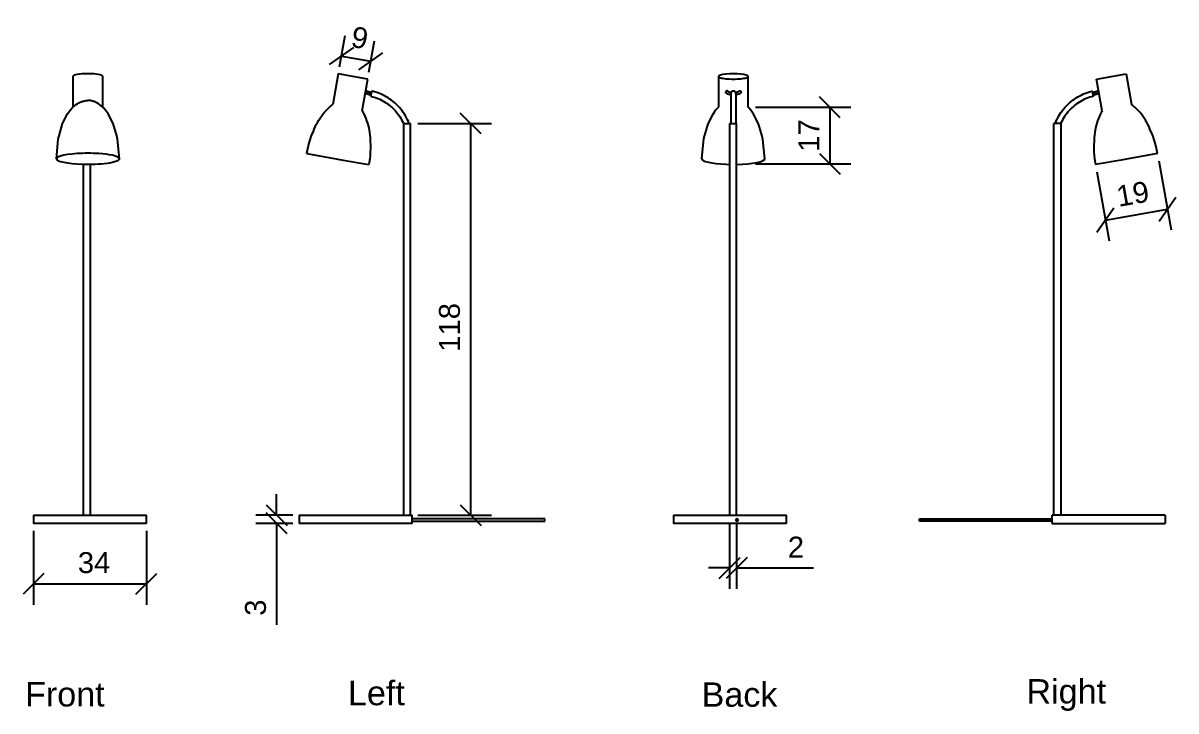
# Model space of a CAD drawing. Header units: millimetres. Extents: x -928 to -467, y 949 to 1586.
# Drawn here: x -814.5 to -467.3, y 949 to 1156.3 of the extents above; entities that cross this region are included whole.
import ezdxf

# ---------------------------------------------------------------- set-up
doc = ezdxf.new("R2010")
doc.units = ezdxf.units.MM
doc.layers.add('Hektar', color=255, linetype='Continuous')
doc.layers.add('Quote', color=1, linetype='Continuous')
doc.styles.get("Standard").update_dxf_attribs({"font": 'Arial.ttf'})
doc.dimstyles.get("Standard").update_dxf_attribs({"dimtxt": 0.18, "dimasz": 0.18, "dimexe": 0.18, "dimexo": 0.0625, "dimgap": 0.09, "dimtad": 1, "dimdec": 0, "dimzin": 0, "dimdsep": 46, "dimtxsty": 'Standard', "dimblk": 'OBLIQUE', "dimblk1": 'OBLIQUE', "dimblk2": 'OBLIQUE', "dimcen": 0.09, "dimadec": 0, "dimazin": 0, "dimtfac": 1, "dimtdec": 0, "dimtofl": 0, "dimtmove": 0, "dimatfit": 3, "dimfxl": 1, "dimtolj": 1, "dimtzin": 0, "dimarcsym": 0})

# ---------------------------------------------------------------- blocks, each defined once
blk = doc.blocks.new('_Oblique')
at = {"color": 0, "linetype": 'ByBlock', "lineweight": -2}
blk.add_line((-0.5, -0.5), (0.5, 0.5), dxfattribs=at)
blk = doc.blocks.new('*D2')
at = {"layer": 'Defpoints', "color": 0, "transparency": 16777216}
for p in [(-811.38, 1005.47), (-777.38, 1005.47), (-777.38, 987.31)]:
    blk.add_point(p, dxfattribs=at)
at = {"layer": 'Quote', "color": 0, "lineweight": -2, "transparency": 16777216}
for p, q in [((-811.38, 1003.28), (-811.38, 981.01)), ((-777.38, 1003.28), (-777.38, 981.01)), ((-811.38, 987.31), (-777.38, 987.31))]:
    blk.add_line(p, q, dxfattribs=at)
at = {"layer": 'Quote', "color": 0, "lineweight": -2, "transparency": 16777216, "xscale": 6.3, "yscale": 6.3, "zscale": 6.3, "rotation": 180}
blk.add_blockref('_Oblique', (-811.38, 987.31), dxfattribs=at)
at = {"layer": 'Quote', "color": 0, "lineweight": -2, "transparency": 16777216, "xscale": 6.3, "yscale": 6.3, "zscale": 6.3}
blk.add_blockref('_Oblique', (-777.38, 987.31), dxfattribs=at)
at = {"layer": 'Quote', "color": 0, "transparency": 16777216, "insert": (-793.13, 993.65), "char_height": 6.3, "attachment_point": 5}
blk.add_mtext('\\A1;34', dxfattribs=at)
blk = doc.blocks.new('*D4')
at = {"layer": 'Defpoints', "color": 0, "transparency": 16777216}
for p in [(-697.85, 1126.01), (-697.85, 1008), (-679.7, 1008)]:
    blk.add_point(p, dxfattribs=at)
at = {"layer": 'Quote', "color": 0, "lineweight": -2, "transparency": 16777216}
for p, q in [((-695.66, 1126.01), (-673.4, 1126.01)), ((-679.7, 1126.01), (-679.7, 1008)), ((-695.66, 1008), (-673.4, 1008))]:
    blk.add_line(p, q, dxfattribs=at)
at = {"layer": 'Quote', "color": 0, "lineweight": -2, "transparency": 16777216, "xscale": 6.3, "yscale": 6.3, "zscale": 6.3}
for p, rotation in [((-679.7, 1126.01), 90), ((-679.7, 1008), 270)]:
    blk.add_blockref('_Oblique', p, dxfattribs=dict(at, rotation=rotation))
at = {"layer": 'Quote', "color": 0, "transparency": 16777216, "insert": (-686.05, 1064.57), "char_height": 6.3, "attachment_point": 5, "rotation": 90}
blk.add_mtext('\\A1;118', dxfattribs=at)
blk = doc.blocks.new('*D5')
at = {"layer": 'Defpoints', "color": 0, "transparency": 16777216}
for p in [(-731.09, 1008), (-738.14, 1005.5), (-731.09, 1005.5)]:
    blk.add_point(p, dxfattribs=at)
at = {"layer": 'Quote', "color": 0, "lineweight": -2, "transparency": 16777216}
for p, q in [((-738.14, 1008), (-738.14, 1014.3)), ((-733.27, 1008), (-744.44, 1008)), ((-733.27, 1005.5), (-744.44, 1005.5)), ((-738.14, 1005.5), (-738.14, 974.95))]:
    blk.add_line(p, q, dxfattribs=at)
at = {"layer": 'Quote', "color": 0, "lineweight": -2, "transparency": 16777216, "xscale": 6.3, "yscale": 6.3, "zscale": 6.3}
for p, rotation in [((-738.14, 1008), 270), ((-738.14, 1005.5), 90)]:
    blk.add_blockref('_Oblique', p, dxfattribs=dict(at, rotation=rotation))
at = {"layer": 'Quote', "color": 0, "transparency": 16777216, "insert": (-744.48, 980.12), "char_height": 6.3, "attachment_point": 5, "rotation": 90}
blk.add_mtext('\\A1;3', dxfattribs=at)
blk = doc.blocks.new('*D6')
at = {"layer": 'Defpoints', "color": 0, "transparency": 16777216}
for p in [(-709.77, 1144.77), (-719.58, 1140.94), (-710.72, 1139.37)]:
    blk.add_point(p, dxfattribs=at)
at = {"layer": 'Quote', "color": 0, "lineweight": -2, "transparency": 16777216}
for p, q in [((-719.2, 1143.09), (-717.54, 1152.54)), ((-710.34, 1141.53), (-708.68, 1150.97)), ((-718.63, 1146.33), (-709.77, 1144.77))]:
    blk.add_line(p, q, dxfattribs=at)
at = {"layer": 'Quote', "color": 0, "lineweight": -2, "transparency": 16777216, "xscale": 6.3, "yscale": 6.3, "zscale": 6.3}
for p, rotation in [((-718.63, 1146.33), 169.9999999999994), ((-709.77, 1144.77), 349.9999999999994)]:
    blk.add_blockref('_Oblique', p, dxfattribs=dict(at, rotation=rotation))
at = {"layer": 'Quote', "color": 0, "transparency": 16777216, "insert": (-713.1, 1151.8), "char_height": 6.3, "attachment_point": 5, "rotation": 350}
blk.add_mtext('\\A1;9', dxfattribs=at)
blk = doc.blocks.new('*D7')
at = {"layer": 'Defpoints', "color": 0, "transparency": 16777216}
for p in [(-601.71, 1008), (-599.58, 1008), (-599.58, 992.07)]:
    blk.add_point(p, dxfattribs=at)
at = {"layer": 'Quote', "color": 0, "lineweight": -2, "transparency": 16777216}
for p, q in [((-601.71, 1005.81), (-601.71, 985.77)), ((-599.58, 1005.81), (-599.58, 985.77)), ((-601.71, 992.07), (-608.01, 992.07)), ((-599.58, 992.07), (-576.47, 992.07))]:
    blk.add_line(p, q, dxfattribs=at)
at = {"layer": 'Quote', "color": 0, "lineweight": -2, "transparency": 16777216, "xscale": 6.3, "yscale": 6.3, "zscale": 6.3}
blk.add_blockref('_Oblique', (-601.71, 992.07), dxfattribs=at)
at = {"layer": 'Quote', "color": 0, "lineweight": -2, "transparency": 16777216, "xscale": 6.3, "yscale": 6.3, "zscale": 6.3, "rotation": 180}
blk.add_blockref('_Oblique', (-599.58, 992.07), dxfattribs=at)
at = {"layer": 'Quote', "color": 0, "transparency": 16777216, "insert": (-581.72, 998.37), "char_height": 6.3, "attachment_point": 5}
blk.add_mtext('\\A1;2', dxfattribs=at)
blk = doc.blocks.new('*D8')
at = {"layer": 'Defpoints', "color": 0, "transparency": 16777216}
for p in [(-472.79, 1116.95), (-491.49, 1113.62), (-469.8, 1100.21)]:
    blk.add_point(p, dxfattribs=at)
at = {"layer": 'Quote', "color": 0, "lineweight": -2, "transparency": 16777216}
for p, q in [((-472.4, 1114.8), (-468.7, 1094)), ((-491.11, 1111.46), (-487.4, 1090.67)), ((-488.51, 1096.87), (-469.8, 1100.21))]:
    blk.add_line(p, q, dxfattribs=at)
at = {"layer": 'Quote', "color": 0, "lineweight": -2, "transparency": 16777216, "xscale": 6.3, "yscale": 6.3, "zscale": 6.3}
for p, rotation in [((-469.8, 1100.21), 10.1013267064617), ((-488.51, 1096.87), 190.1013267064617)]:
    blk.add_blockref('_Oblique', p, dxfattribs=dict(at, rotation=rotation))
at = {"layer": 'Quote', "color": 0, "transparency": 16777216, "insert": (-480.27, 1104.78), "char_height": 6.3, "attachment_point": 5, "rotation": 10.1013}
blk.add_mtext('\\A1;19', dxfattribs=at)
blk = doc.blocks.new('*D9')
at = {"layer": 'Defpoints', "color": 0, "transparency": 16777216}
for p in [(-596.09, 1130.89), (-596.09, 1113.87), (-571.52, 1113.87)]:
    blk.add_point(p, dxfattribs=at)
at = {"layer": 'Quote', "color": 0, "lineweight": -2, "transparency": 16777216}
for p, q in [((-593.9, 1130.89), (-565.22, 1130.89)), ((-571.52, 1130.89), (-571.52, 1113.87)), ((-593.9, 1113.87), (-565.22, 1113.87))]:
    blk.add_line(p, q, dxfattribs=at)
at = {"layer": 'Quote', "color": 0, "lineweight": -2, "transparency": 16777216, "xscale": 6.3, "yscale": 6.3, "zscale": 6.3}
for p, rotation in [((-571.52, 1130.89), 90), ((-571.52, 1113.87), 270)]:
    blk.add_blockref('_Oblique', p, dxfattribs=dict(at, rotation=rotation))
at = {"layer": 'Quote', "color": 0, "transparency": 16777216, "insert": (-577.82, 1122.38), "char_height": 6.3, "attachment_point": 5, "rotation": 90}
blk.add_mtext('\\A1;17', dxfattribs=at)

msp = doc.modelspace()

# ---------------------------------------------------------------- linework, layer by layer
at = {"layer": 'Hektar'}
for p, q in [((-799.5, 1140.23), (-799.5, 1130.94)), ((-790.5, 1130.94), (-790.5, 1140.23)), ((-719.58, 1140.94), (-721.21, 1131.73)), ((-718.99, 1140.83), (-719.58, 1140.94)), ((-717.37, 1140.55), (-718.99, 1140.83)), ((-715.15, 1140.15), (-717.37, 1140.55)), ((-711.32, 1139.48), (-715.15, 1140.15)), ((-712.41, 1129.8), (-710.72, 1139.37)), ((-710.72, 1139.37), (-711.32, 1139.48)), ((-605.09, 1140.18), (-605.09, 1130.89)), ((-596.09, 1130.89), (-596.09, 1140.18)), ((-491.15, 1139.37), (-490.56, 1139.48)), ((-491.15, 1139.37), (-490.56, 1139.48)), ((-489.46, 1129.8), (-491.15, 1139.37)), ((-489.46, 1129.8), (-491.15, 1139.37)), ((-490.56, 1139.48), (-486.72, 1140.15)), ((-490.56, 1139.48), (-486.72, 1140.15)), ((-486.72, 1140.15), (-484.5, 1140.55)), ((-486.72, 1140.15), (-484.5, 1140.55)), ((-484.5, 1140.55), (-482.88, 1140.83)), ((-484.5, 1140.55), (-482.88, 1140.83)), ((-482.88, 1140.83), (-482.29, 1140.94)), ((-482.88, 1140.83), (-482.29, 1140.94)), ((-482.29, 1140.94), (-480.66, 1131.73)), ((-482.29, 1140.94), (-480.66, 1131.73)), ((-709.7, 1134.62), (-709.45, 1135.68)), ((-709.45, 1135.68), (-709.44, 1135.76)), ((-709.44, 1135.76), (-709.43, 1135.78)), ((-492.44, 1135.76), (-492.44, 1135.78)), ((-492.44, 1135.76), (-492.44, 1135.78)), ((-492.42, 1135.68), (-492.44, 1135.76)), ((-492.42, 1135.68), (-492.44, 1135.76)), ((-492.17, 1134.62), (-492.42, 1135.68)), ((-492.17, 1134.62), (-492.42, 1135.68)), ((-709.79, 1134.26), (-709.77, 1134.33)), ((-709.79, 1134.23), (-709.79, 1134.26)), ((-709.77, 1134.33), (-709.7, 1134.62)), ((-492.1, 1134.33), (-492.17, 1134.62)), ((-492.1, 1134.33), (-492.17, 1134.62)), ((-492.08, 1134.26), (-492.1, 1134.33)), ((-492.08, 1134.26), (-492.1, 1134.33)), ((-492.08, 1134.23), (-492.08, 1134.26)), ((-492.08, 1134.23), (-492.08, 1134.26)), ((-699.98, 1126.01), (-699.98, 1008)), ((-699.98, 1126.01), (-699.94, 1126.01)), ((-699.94, 1126.01), (-699.83, 1126.01)), ((-699.83, 1126.01), (-699.66, 1126.01)), ((-699.66, 1126.01), (-699.44, 1126.01)), ((-699.44, 1126.01), (-698.91, 1126.01)), ((-698.91, 1126.01), (-698.64, 1126.01)), ((-698.64, 1126.01), (-698.16, 1126.01)), ((-698.16, 1126.01), (-697.99, 1126.01)), ((-697.99, 1126.01), (-697.85, 1126.01)), ((-697.85, 1008), (-697.85, 1126.01)), ((-601.71, 1126.01), (-601.71, 1008)), ((-601.71, 1126.01), (-601.67, 1126.01)), ((-601.67, 1126.01), (-601.4, 1126.01)), ((-601.4, 1126.01), (-601.18, 1126.01)), ((-601.18, 1126.01), (-600.64, 1126.01)), ((-600.64, 1126.01), (-600.37, 1126.01)), ((-600.37, 1126.01), (-599.89, 1126.01)), ((-599.89, 1126.01), (-599.62, 1126.01)), ((-599.62, 1126.01), (-599.58, 1126.01)), ((-599.58, 1008), (-599.58, 1126.01)), ((-504.03, 1008), (-504.03, 1126.01)), ((-503.88, 1126.01), (-504.03, 1126.01)), ((-504.03, 1008), (-504.03, 1126.01)), ((-503.88, 1126.01), (-504.03, 1126.01)), ((-503.71, 1126.01), (-503.88, 1126.01)), ((-503.71, 1126.01), (-503.88, 1126.01)), ((-503.24, 1126.01), (-503.71, 1126.01)), ((-503.24, 1126.01), (-503.71, 1126.01)), ((-502.96, 1126.01), (-503.24, 1126.01)), ((-502.96, 1126.01), (-503.24, 1126.01)), ((-502.43, 1126.01), (-502.96, 1126.01)), ((-502.43, 1126.01), (-502.96, 1126.01)), ((-502.21, 1126.01), (-502.43, 1126.01)), ((-502.21, 1126.01), (-502.43, 1126.01)), ((-502.04, 1126.01), (-502.21, 1126.01)), ((-502.04, 1126.01), (-502.21, 1126.01)), ((-501.93, 1126.01), (-502.04, 1126.01)), ((-501.93, 1126.01), (-502.04, 1126.01)), ((-501.9, 1126.01), (-501.93, 1126.01)), ((-501.9, 1126.01), (-501.93, 1126.01)), ((-501.9, 1126.01), (-501.9, 1008)), ((-501.9, 1126.01), (-501.9, 1008)), ((-729.09, 1116.95), (-728.52, 1116.85)), ((-728.52, 1116.85), (-721.36, 1115.59)), ((-721.36, 1115.59), (-718.11, 1115.01)), ((-718.11, 1115.01), (-710.94, 1113.75)), ((-483.77, 1115.01), (-490.93, 1113.75)), ((-483.77, 1115.01), (-490.93, 1113.75)), ((-480.52, 1115.59), (-483.77, 1115.01)), ((-480.52, 1115.59), (-483.77, 1115.01)), ((-473.35, 1116.85), (-480.52, 1115.59)), ((-473.35, 1116.85), (-480.52, 1115.59)), ((-472.79, 1116.95), (-473.35, 1116.85)), ((-472.79, 1116.95), (-473.35, 1116.85)), ((-796.38, 1113.62), (-796.38, 1007.97)), ((-794.25, 1007.97), (-794.25, 1113.69)), ((-710.94, 1113.75), (-710.37, 1113.65)), ((-602.86, 1113.72), (-601.71, 1113.7)), ((-490.93, 1113.75), (-491.5, 1113.65)), ((-490.93, 1113.75), (-491.5, 1113.65)), ((-811.38, 1007.97), (-811.38, 1005.47)), ((-811.38, 1007.97), (-810.8, 1007.97)), ((-810.8, 1007.97), (-809.1, 1007.97)), ((-809.1, 1007.97), (-806.4, 1007.97)), ((-806.4, 1007.97), (-802.88, 1007.97)), ((-802.88, 1007.97), (-798.78, 1007.97)), ((-798.78, 1007.97), (-794.38, 1007.97)), ((-794.38, 1007.97), (-789.98, 1007.97)), ((-789.98, 1007.97), (-785.88, 1007.97)), ((-785.88, 1007.97), (-782.36, 1007.97)), ((-782.36, 1007.97), (-779.66, 1007.97)), ((-779.66, 1007.97), (-777.96, 1007.97)), ((-777.96, 1007.97), (-777.38, 1007.97)), ((-777.38, 1005.47), (-777.38, 1007.97)), ((-731.37, 1008), (-731.37, 1005.5)), ((-731.37, 1008), (-730.8, 1008)), ((-730.8, 1008), (-729.1, 1008)), ((-729.1, 1008), (-726.4, 1008)), ((-726.4, 1008), (-722.87, 1008)), ((-722.87, 1008), (-718.77, 1008)), ((-718.77, 1008), (-709.97, 1008)), ((-709.97, 1008), (-702.35, 1008)), ((-702.35, 1008), (-699.65, 1008)), ((-699.65, 1008), (-697.37, 1008)), ((-697.37, 1005.5), (-697.37, 1008)), ((-618.58, 1008), (-618.58, 1005.5)), ((-618.58, 1008), (-618, 1008)), ((-618, 1008), (-613.6, 1008)), ((-613.6, 1008), (-610.08, 1008)), ((-610.08, 1008), (-601.58, 1008)), ((-601.58, 1008), (-593.08, 1008)), ((-593.08, 1008), (-589.56, 1008)), ((-589.56, 1008), (-586.85, 1008)), ((-586.85, 1008), (-585.16, 1008)), ((-585.16, 1008), (-584.58, 1008)), ((-584.58, 1005.5), (-584.58, 1008)), ((-504.5, 1005.5), (-504.5, 1008)), ((-502.22, 1008), (-504.5, 1008)), ((-504.5, 1005.5), (-504.5, 1008)), ((-502.22, 1008), (-504.5, 1008)), ((-499.52, 1008), (-502.22, 1008)), ((-499.52, 1008), (-502.22, 1008)), ((-491.9, 1008), (-499.52, 1008)), ((-491.9, 1008), (-499.52, 1008)), ((-483.1, 1008), (-491.9, 1008)), ((-483.1, 1008), (-491.9, 1008)), ((-479, 1008), (-483.1, 1008)), ((-479, 1008), (-483.1, 1008)), ((-475.48, 1008), (-479, 1008)), ((-475.48, 1008), (-479, 1008)), ((-472.78, 1008), (-475.48, 1008)), ((-472.78, 1008), (-475.48, 1008)), ((-471.08, 1008), (-472.78, 1008)), ((-471.08, 1008), (-472.78, 1008)), ((-470.5, 1008), (-471.08, 1008)), ((-470.5, 1008), (-471.08, 1008)), ((-470.5, 1008), (-470.5, 1005.5)), ((-470.5, 1008), (-470.5, 1005.5)), ((-810.8, 1005.47), (-811.38, 1005.47)), ((-809.1, 1005.47), (-810.8, 1005.47)), ((-806.4, 1005.47), (-809.1, 1005.47)), ((-802.88, 1005.47), (-806.4, 1005.47)), ((-798.78, 1005.47), (-802.88, 1005.47)), ((-794.38, 1005.47), (-798.78, 1005.47)), ((-789.98, 1005.47), (-794.38, 1005.47)), ((-785.88, 1005.47), (-789.98, 1005.47)), ((-782.36, 1005.47), (-785.88, 1005.47)), ((-779.66, 1005.47), (-782.36, 1005.47)), ((-777.96, 1005.47), (-779.66, 1005.47)), ((-777.38, 1005.47), (-777.96, 1005.47)), ((-730.8, 1005.5), (-731.37, 1005.5)), ((-729.1, 1005.5), (-730.8, 1005.5)), ((-726.4, 1005.5), (-729.1, 1005.5)), ((-722.87, 1005.5), (-726.4, 1005.5)), ((-718.77, 1005.5), (-722.87, 1005.5)), ((-709.97, 1005.5), (-718.77, 1005.5)), ((-702.35, 1005.5), (-709.97, 1005.5)), ((-699.65, 1005.5), (-702.35, 1005.5)), ((-697.37, 1005.5), (-699.65, 1005.5)), ((-657.4, 1006.92), (-697.37, 1006.92)), ((-697.37, 1006.19), (-657.4, 1006.19)), ((-657.4, 1006.55), (-657.4, 1006.92)), ((-657.4, 1006.19), (-657.4, 1006.55)), ((-618, 1005.5), (-618.58, 1005.5)), ((-613.6, 1005.5), (-618, 1005.5)), ((-610.08, 1005.5), (-613.6, 1005.5)), ((-601.58, 1005.5), (-610.08, 1005.5)), ((-593.08, 1005.5), (-601.58, 1005.5)), ((-589.56, 1005.5), (-593.08, 1005.5)), ((-586.85, 1005.5), (-589.56, 1005.5)), ((-585.16, 1005.5), (-586.85, 1005.5)), ((-584.58, 1005.5), (-585.16, 1005.5)), ((-544.47, 1006.92), (-504.5, 1006.92)), ((-544.47, 1006.55), (-544.47, 1006.92)), ((-544.47, 1006.92), (-504.5, 1006.92)), ((-544.47, 1006.55), (-544.47, 1006.92)), ((-544.47, 1006.19), (-544.47, 1006.55)), ((-544.47, 1006.19), (-544.47, 1006.55)), ((-504.5, 1006.19), (-544.47, 1006.19)), ((-504.5, 1006.19), (-544.47, 1006.19)), ((-504.5, 1005.5), (-502.22, 1005.5)), ((-504.5, 1005.5), (-502.22, 1005.5)), ((-502.22, 1005.5), (-499.52, 1005.5)), ((-502.22, 1005.5), (-499.52, 1005.5)), ((-499.52, 1005.5), (-491.9, 1005.5)), ((-499.52, 1005.5), (-491.9, 1005.5)), ((-491.9, 1005.5), (-483.1, 1005.5)), ((-491.9, 1005.5), (-483.1, 1005.5)), ((-483.1, 1005.5), (-479, 1005.5)), ((-483.1, 1005.5), (-479, 1005.5)), ((-479, 1005.5), (-475.48, 1005.5)), ((-479, 1005.5), (-475.48, 1005.5)), ((-475.48, 1005.5), (-472.78, 1005.5)), ((-475.48, 1005.5), (-472.78, 1005.5)), ((-472.78, 1005.5), (-471.08, 1005.5)), ((-472.78, 1005.5), (-471.08, 1005.5)), ((-471.08, 1005.5), (-470.5, 1005.5)), ((-471.08, 1005.5), (-470.5, 1005.5))]:
    msp.add_line(p, q, dxfattribs=at)
for points in [[(-711.35, 1135.82), (-711.3, 1135.81), (-711.22, 1135.79), (-711.15, 1135.76), (-711.08, 1135.74), (-711, 1135.72), (-710.93, 1135.7), (-710.86, 1135.68), (-710.79, 1135.65), (-710.72, 1135.63), (-710.65, 1135.61), (-710.59, 1135.59), (-710.52, 1135.57), (-710.46, 1135.55), (-710.4, 1135.54), (-710.34, 1135.52), (-710.28, 1135.5), (-710.22, 1135.48), (-710.17, 1135.47), (-710.12, 1135.45), (-710.07, 1135.44), (-710.02, 1135.42), (-709.98, 1135.41), (-709.93, 1135.39), (-709.89, 1135.38), (-709.86, 1135.37), (-709.82, 1135.36), (-709.79, 1135.35), (-709.76, 1135.34), (-709.73, 1135.33), (-709.71, 1135.33), (-709.69, 1135.32), (-709.67, 1135.32), (-709.66, 1135.31), (-709.64, 1135.31), (-709.64, 1135.3), (-709.63, 1135.3), (-709.63, 1135.3), (-709.55, 1135.28)], [(-709.55, 1135.28), (-709.63, 1135.3), (-709.63, 1135.3), (-709.64, 1135.31), (-709.65, 1135.31), (-709.66, 1135.31), (-709.68, 1135.32), (-709.7, 1135.32), (-709.72, 1135.33), (-709.75, 1135.34), (-709.77, 1135.35), (-709.81, 1135.36), (-709.84, 1135.37), (-709.87, 1135.38), (-709.91, 1135.39), (-709.95, 1135.4), (-710, 1135.41), (-710.04, 1135.43), (-710.09, 1135.44), (-710.14, 1135.46), (-710.2, 1135.47), (-710.25, 1135.49), (-710.31, 1135.51), (-710.37, 1135.53), (-710.43, 1135.54), (-710.49, 1135.56), (-710.55, 1135.58), (-710.62, 1135.6), (-710.69, 1135.62), (-710.76, 1135.64), (-710.83, 1135.67), (-710.9, 1135.69), (-710.97, 1135.71), (-711.04, 1135.73), (-711.11, 1135.75), (-711.19, 1135.77), (-711.26, 1135.8), (-711.34, 1135.82), (-711.35, 1135.82)], [(-698.2, 1125.99), (-698.44, 1126.58), (-698.71, 1127.16), (-699, 1127.73), (-699.31, 1128.29), (-699.64, 1128.83), (-699.99, 1129.36), (-700.36, 1129.88), (-700.76, 1130.38), (-701.17, 1130.87), (-701.61, 1131.33), (-702.06, 1131.78), (-702.53, 1132.21), (-703.01, 1132.63), (-703.52, 1133.02), (-704.03, 1133.39), (-704.57, 1133.74), (-705.11, 1134.07), (-705.67, 1134.38), (-706.24, 1134.67), (-706.82, 1134.93), (-707.41, 1135.17), (-708.01, 1135.38), (-708.62, 1135.57), (-709.24, 1135.74), (-709.43, 1135.78)], [(-601.28, 1135.36), (-601.33, 1135.37), (-601.4, 1135.38), (-601.46, 1135.39), (-601.52, 1135.4), (-601.58, 1135.41), (-601.64, 1135.42), (-601.7, 1135.43), (-601.75, 1135.45), (-601.8, 1135.46), (-601.85, 1135.47), (-601.9, 1135.49), (-601.94, 1135.5), (-601.98, 1135.52), (-602.02, 1135.53), (-602.05, 1135.55), (-602.08, 1135.56), (-602.11, 1135.57), (-602.13, 1135.59), (-602.15, 1135.6), (-602.17, 1135.61), (-602.17, 1135.61)], [(-598.91, 1135.63), (-598.91, 1135.62), (-598.91, 1135.62), (-598.92, 1135.61), (-598.94, 1135.6), (-598.96, 1135.59), (-598.98, 1135.58), (-599, 1135.56), (-599.03, 1135.55), (-599.07, 1135.53), (-599.1, 1135.52), (-599.14, 1135.51), (-599.19, 1135.49), (-599.23, 1135.48), (-599.28, 1135.46), (-599.33, 1135.45), (-599.39, 1135.44), (-599.44, 1135.42), (-599.5, 1135.41), (-599.56, 1135.4), (-599.62, 1135.39), (-599.69, 1135.38), (-599.75, 1135.37), (-599.82, 1135.36), (-599.86, 1135.36)], [(-598.23, 1135.54), (-598.24, 1135.61), (-598.25, 1135.68), (-598.25, 1135.68)], [(-503.67, 1125.99), (-503.43, 1126.58), (-503.16, 1127.16), (-502.88, 1127.73), (-502.57, 1128.29), (-502.24, 1128.83), (-501.88, 1129.36), (-501.51, 1129.88), (-501.11, 1130.38), (-500.7, 1130.87), (-500.27, 1131.33), (-499.81, 1131.78), (-499.34, 1132.21), (-498.86, 1132.63), (-498.36, 1133.02), (-497.84, 1133.39), (-497.31, 1133.74), (-496.76, 1134.07), (-496.2, 1134.38), (-495.63, 1134.67), (-495.05, 1134.93), (-494.46, 1135.17), (-493.86, 1135.38), (-493.25, 1135.57), (-492.64, 1135.74), (-492.44, 1135.78)], [(-503.67, 1125.99), (-503.43, 1126.58), (-503.16, 1127.16), (-502.88, 1127.73), (-502.57, 1128.29), (-502.24, 1128.83), (-501.88, 1129.36), (-501.51, 1129.88), (-501.11, 1130.38), (-500.7, 1130.87), (-500.27, 1131.33), (-499.81, 1131.78), (-499.34, 1132.21), (-498.86, 1132.63), (-498.36, 1133.02), (-497.84, 1133.39), (-497.31, 1133.74), (-496.76, 1134.07), (-496.2, 1134.38), (-495.63, 1134.67), (-495.05, 1134.93), (-494.46, 1135.17), (-493.86, 1135.38), (-493.25, 1135.57), (-492.64, 1135.74), (-492.44, 1135.78)], [(-490.52, 1135.82), (-490.57, 1135.81), (-490.65, 1135.79), (-490.72, 1135.76), (-490.8, 1135.74), (-490.87, 1135.72), (-490.94, 1135.7), (-491.01, 1135.68), (-491.08, 1135.65), (-491.15, 1135.63), (-491.22, 1135.61), (-491.29, 1135.59), (-491.35, 1135.57), (-491.41, 1135.55), (-491.47, 1135.54), (-491.53, 1135.52), (-491.59, 1135.5), (-491.65, 1135.48), (-491.7, 1135.47), (-491.75, 1135.45), (-491.8, 1135.44), (-491.85, 1135.42), (-491.9, 1135.41), (-491.94, 1135.39), (-491.98, 1135.38), (-492.02, 1135.37), (-492.05, 1135.36), (-492.08, 1135.35), (-492.11, 1135.34), (-492.14, 1135.33), (-492.16, 1135.33), (-492.18, 1135.32), (-492.2, 1135.32), (-492.22, 1135.31), (-492.23, 1135.31), (-492.24, 1135.3), (-492.24, 1135.3), (-492.25, 1135.3), (-492.32, 1135.28)], [(-492.32, 1135.28), (-492.24, 1135.3), (-492.24, 1135.3), (-492.23, 1135.31), (-492.22, 1135.31), (-492.21, 1135.31), (-492.19, 1135.32), (-492.17, 1135.32), (-492.15, 1135.33), (-492.13, 1135.34), (-492.1, 1135.35), (-492.07, 1135.36), (-492.03, 1135.37), (-492, 1135.38), (-491.96, 1135.39), (-491.92, 1135.4), (-491.87, 1135.41), (-491.83, 1135.43), (-491.78, 1135.44), (-491.73, 1135.46), (-491.68, 1135.47), (-491.62, 1135.49), (-491.56, 1135.51), (-491.5, 1135.53), (-491.44, 1135.54), (-491.38, 1135.56), (-491.32, 1135.58), (-491.25, 1135.6), (-491.18, 1135.62), (-491.12, 1135.64), (-491.05, 1135.67), (-490.98, 1135.69), (-490.9, 1135.71), (-490.83, 1135.73), (-490.76, 1135.75), (-490.68, 1135.77), (-490.61, 1135.8), (-490.54, 1135.82), (-490.52, 1135.82)], [(-490.52, 1135.82), (-490.57, 1135.81), (-490.65, 1135.79), (-490.72, 1135.76), (-490.8, 1135.74), (-490.87, 1135.72), (-490.94, 1135.7), (-491.01, 1135.68), (-491.08, 1135.65), (-491.15, 1135.63), (-491.22, 1135.61), (-491.29, 1135.59), (-491.35, 1135.57), (-491.41, 1135.55), (-491.47, 1135.54), (-491.53, 1135.52), (-491.59, 1135.5), (-491.65, 1135.48), (-491.7, 1135.47), (-491.75, 1135.45), (-491.8, 1135.44), (-491.85, 1135.42), (-491.9, 1135.41), (-491.94, 1135.39), (-491.98, 1135.38), (-492.02, 1135.37), (-492.05, 1135.36), (-492.08, 1135.35), (-492.11, 1135.34), (-492.14, 1135.33), (-492.16, 1135.33), (-492.18, 1135.32), (-492.2, 1135.32), (-492.22, 1135.31), (-492.23, 1135.31), (-492.24, 1135.3), (-492.24, 1135.3), (-492.25, 1135.3), (-492.32, 1135.28)], [(-492.32, 1135.28), (-492.24, 1135.3), (-492.24, 1135.3), (-492.23, 1135.31), (-492.22, 1135.31), (-492.21, 1135.31), (-492.19, 1135.32), (-492.17, 1135.32), (-492.15, 1135.33), (-492.13, 1135.34), (-492.1, 1135.35), (-492.07, 1135.36), (-492.03, 1135.37), (-492, 1135.38), (-491.96, 1135.39), (-491.92, 1135.4), (-491.87, 1135.41), (-491.83, 1135.43), (-491.78, 1135.44), (-491.73, 1135.46), (-491.68, 1135.47), (-491.62, 1135.49), (-491.56, 1135.51), (-491.5, 1135.53), (-491.44, 1135.54), (-491.38, 1135.56), (-491.32, 1135.58), (-491.25, 1135.6), (-491.18, 1135.62), (-491.12, 1135.64), (-491.05, 1135.67), (-490.98, 1135.69), (-490.9, 1135.71), (-490.83, 1135.73), (-490.76, 1135.75), (-490.68, 1135.77), (-490.61, 1135.8), (-490.54, 1135.82), (-490.52, 1135.82)], [(-800.31, 1130.04), (-799.64, 1130.81), (-799.03, 1131.36), (-798.51, 1131.76), (-798.06, 1132.04), (-797.68, 1132.24), (-797.36, 1132.4), (-797.08, 1132.52), (-796.84, 1132.61), (-796.64, 1132.68), (-796.46, 1132.73), (-796.3, 1132.78), (-796.17, 1132.81), (-796.04, 1132.84), (-795.93, 1132.87), (-795.84, 1132.89), (-795.75, 1132.9), (-795.67, 1132.91), (-795.6, 1132.93), (-795.54, 1132.93), (-795.49, 1132.94), (-795.43, 1132.95), (-795.39, 1132.95), (-795.34, 1132.96), (-795.3, 1132.96), (-795.27, 1132.97), (-795.24, 1132.97), (-795.21, 1132.97), (-795.18, 1132.97), (-795.15, 1132.97), (-795.13, 1132.97), (-795.1, 1132.98), (-795.08, 1132.98), (-795.06, 1132.98), (-795.04, 1132.98), (-795.02, 1132.98), (-795, 1132.98), (-795, 1132.98)], [(-789.69, 1130.04), (-790.36, 1130.81), (-790.96, 1131.36), (-791.49, 1131.76), (-791.94, 1132.04), (-792.32, 1132.24), (-792.64, 1132.4), (-792.92, 1132.52), (-793.15, 1132.61), (-793.36, 1132.68), (-793.54, 1132.73), (-793.7, 1132.78), (-793.83, 1132.81), (-793.96, 1132.84), (-794.06, 1132.87), (-794.16, 1132.89), (-794.25, 1132.9), (-794.32, 1132.91), (-794.39, 1132.93), (-794.46, 1132.93), (-794.51, 1132.94), (-794.57, 1132.95), (-794.61, 1132.95), (-794.66, 1132.96), (-794.69, 1132.96), (-794.73, 1132.97), (-794.76, 1132.97), (-794.79, 1132.97), (-794.82, 1132.97), (-794.85, 1132.97), (-794.87, 1132.97), (-794.9, 1132.98), (-794.92, 1132.98), (-794.94, 1132.98), (-794.96, 1132.98), (-794.98, 1132.98), (-795, 1132.98), (-795, 1132.98)], [(-711.47, 1135.13), (-711.46, 1135.12), (-711.38, 1135.1), (-711.31, 1135.08), (-711.23, 1135.06), (-711.16, 1135.03), (-711.09, 1135.01), (-711.02, 1134.99), (-710.95, 1134.97), (-710.88, 1134.95), (-710.82, 1134.93), (-710.75, 1134.91), (-710.69, 1134.89), (-710.62, 1134.87), (-710.56, 1134.85), (-710.5, 1134.84), (-710.45, 1134.82), (-710.39, 1134.8), (-710.34, 1134.79), (-710.29, 1134.77), (-710.24, 1134.76), (-710.2, 1134.74), (-710.15, 1134.73), (-710.11, 1134.72), (-710.07, 1134.7), (-710.04, 1134.69), (-710, 1134.68), (-709.97, 1134.67), (-709.95, 1134.67), (-709.92, 1134.66), (-709.9, 1134.65), (-709.88, 1134.65), (-709.86, 1134.64), (-709.85, 1134.64), (-709.84, 1134.63), (-709.83, 1134.63), (-709.83, 1134.63), (-709.71, 1134.59)], [(-709.71, 1134.59), (-709.83, 1134.63), (-709.84, 1134.63), (-709.84, 1134.64), (-709.85, 1134.64), (-709.87, 1134.64), (-709.88, 1134.65), (-709.9, 1134.65), (-709.92, 1134.66), (-709.95, 1134.67), (-709.98, 1134.68), (-710.01, 1134.69), (-710.04, 1134.7), (-710.08, 1134.71), (-710.12, 1134.72), (-710.16, 1134.73), (-710.2, 1134.74), (-710.25, 1134.76), (-710.3, 1134.77), (-710.35, 1134.79), (-710.4, 1134.8), (-710.45, 1134.82), (-710.51, 1134.84), (-710.57, 1134.86), (-710.63, 1134.87), (-710.69, 1134.89), (-710.76, 1134.91), (-710.82, 1134.93), (-710.89, 1134.95), (-710.96, 1134.97), (-711.03, 1134.99), (-711.1, 1135.02), (-711.17, 1135.04), (-711.24, 1135.06), (-711.32, 1135.08), (-711.39, 1135.1), (-711.47, 1135.13), (-711.47, 1135.13)], [(-709.79, 1134.23), (-709.24, 1134.09), (-708.69, 1133.92), (-708.15, 1133.74), (-707.61, 1133.53), (-707.09, 1133.3), (-706.57, 1133.05), (-706.06, 1132.78), (-705.57, 1132.49), (-705.09, 1132.18), (-704.62, 1131.85), (-704.16, 1131.5), (-703.72, 1131.14), (-703.29, 1130.75), (-702.88, 1130.35), (-702.48, 1129.94), (-702.11, 1129.51), (-701.75, 1129.06), (-701.4, 1128.6), (-701.08, 1128.13), (-700.78, 1127.64), (-700.49, 1127.14), (-700.23, 1126.63), (-699.98, 1126.11), (-699.94, 1126.01)], [(-601.37, 1134.67), (-601.41, 1134.67), (-601.49, 1134.68), (-601.56, 1134.69), (-601.63, 1134.71), (-601.71, 1134.72), (-601.78, 1134.73), (-601.84, 1134.75), (-601.91, 1134.76), (-601.98, 1134.78), (-602.04, 1134.8), (-602.1, 1134.82), (-602.16, 1134.84), (-602.22, 1134.86), (-602.28, 1134.88), (-602.33, 1134.9), (-602.38, 1134.93), (-602.43, 1134.95), (-602.48, 1134.98), (-602.53, 1135.01), (-602.58, 1135.04), (-602.62, 1135.07), (-602.66, 1135.11), (-602.7, 1135.15), (-602.74, 1135.2), (-602.78, 1135.25), (-602.81, 1135.3), (-602.83, 1135.36), (-602.85, 1135.43), (-602.86, 1135.5), (-602.86, 1135.53)], [(-601.37, 1135.01), (-601.37, 1134.86), (-601.37, 1134.68), (-601.37, 1134.49), (-601.37, 1134.27), (-601.37, 1134.02), (-601.37, 1133.76), (-601.37, 1133.48), (-601.37, 1133.17), (-601.37, 1132.84), (-601.37, 1132.49), (-601.37, 1132.13), (-601.37, 1131.74), (-601.37, 1131.34), (-601.37, 1130.91), (-601.37, 1130.48), (-601.37, 1130.02), (-601.37, 1129.55), (-601.37, 1129.06), (-601.37, 1128.56), (-601.37, 1128.05), (-601.37, 1127.52), (-601.37, 1126.99), (-601.37, 1126.44), (-601.37, 1126.01)], [(-599.77, 1126.01), (-599.77, 1126.27), (-599.77, 1126.82), (-599.77, 1127.36), (-599.77, 1127.89), (-599.77, 1128.41), (-599.77, 1128.91), (-599.77, 1129.4), (-599.77, 1129.88), (-599.77, 1130.34), (-599.77, 1130.78), (-599.77, 1131.21), (-599.77, 1131.62), (-599.77, 1132.01), (-599.77, 1132.38), (-599.77, 1132.74), (-599.77, 1133.07), (-599.77, 1133.38), (-599.77, 1133.67), (-599.77, 1133.94), (-599.77, 1134.19), (-599.77, 1134.42), (-599.77, 1134.62), (-599.77, 1134.81), (-599.77, 1134.96), (-599.8, 1135.19)], [(-598.23, 1135.54), (-598.24, 1135.47), (-598.25, 1135.4), (-598.27, 1135.33), (-598.3, 1135.27), (-598.33, 1135.22), (-598.37, 1135.17), (-598.41, 1135.13), (-598.45, 1135.09), (-598.49, 1135.06), (-598.54, 1135.03), (-598.58, 1135), (-598.63, 1134.97), (-598.68, 1134.94), (-598.73, 1134.92), (-598.79, 1134.89), (-598.84, 1134.87), (-598.9, 1134.85), (-598.96, 1134.83), (-599.02, 1134.81), (-599.08, 1134.79), (-599.15, 1134.77), (-599.21, 1134.76), (-599.28, 1134.74), (-599.35, 1134.73), (-599.42, 1134.71), (-599.49, 1134.7), (-599.57, 1134.69), (-599.64, 1134.68), (-599.72, 1134.67), (-599.77, 1134.66)], [(-492.08, 1134.23), (-492.63, 1134.09), (-493.18, 1133.92), (-493.73, 1133.74), (-494.26, 1133.53), (-494.79, 1133.3), (-495.3, 1133.05), (-495.81, 1132.78), (-496.3, 1132.49), (-496.79, 1132.18), (-497.26, 1131.85), (-497.71, 1131.5), (-498.15, 1131.14), (-498.58, 1130.75), (-498.99, 1130.35), (-499.39, 1129.94), (-499.77, 1129.51), (-500.13, 1129.06), (-500.47, 1128.6), (-500.79, 1128.13), (-501.1, 1127.64), (-501.38, 1127.14), (-501.65, 1126.63), (-501.89, 1126.11), (-501.93, 1126.01)], [(-492.08, 1134.23), (-492.63, 1134.09), (-493.18, 1133.92), (-493.73, 1133.74), (-494.26, 1133.53), (-494.79, 1133.3), (-495.3, 1133.05), (-495.81, 1132.78), (-496.3, 1132.49), (-496.79, 1132.18), (-497.26, 1131.85), (-497.71, 1131.5), (-498.15, 1131.14), (-498.58, 1130.75), (-498.99, 1130.35), (-499.39, 1129.94), (-499.77, 1129.51), (-500.13, 1129.06), (-500.47, 1128.6), (-500.79, 1128.13), (-501.1, 1127.64), (-501.38, 1127.14), (-501.65, 1126.63), (-501.89, 1126.11), (-501.93, 1126.01)], [(-490.4, 1135.13), (-490.42, 1135.12), (-490.49, 1135.1), (-490.56, 1135.08), (-490.64, 1135.06), (-490.71, 1135.03), (-490.78, 1135.01), (-490.85, 1134.99), (-490.92, 1134.97), (-490.99, 1134.95), (-491.06, 1134.93), (-491.12, 1134.91), (-491.19, 1134.89), (-491.25, 1134.87), (-491.31, 1134.85), (-491.37, 1134.84), (-491.42, 1134.82), (-491.48, 1134.8), (-491.53, 1134.79), (-491.58, 1134.77), (-491.63, 1134.76), (-491.68, 1134.74), (-491.72, 1134.73), (-491.76, 1134.72), (-491.8, 1134.7), (-491.83, 1134.69), (-491.87, 1134.68), (-491.9, 1134.67), (-491.93, 1134.67), (-491.95, 1134.66), (-491.97, 1134.65), (-491.99, 1134.65), (-492.01, 1134.64), (-492.02, 1134.64), (-492.03, 1134.63), (-492.04, 1134.63), (-492.04, 1134.63), (-492.16, 1134.59)], [(-492.16, 1134.59), (-492.04, 1134.63), (-492.04, 1134.63), (-492.03, 1134.64), (-492.02, 1134.64), (-492.01, 1134.64), (-491.99, 1134.65), (-491.97, 1134.65), (-491.95, 1134.66), (-491.92, 1134.67), (-491.89, 1134.68), (-491.86, 1134.69), (-491.83, 1134.7), (-491.79, 1134.71), (-491.76, 1134.72), (-491.71, 1134.73), (-491.67, 1134.74), (-491.62, 1134.76), (-491.58, 1134.77), (-491.53, 1134.79), (-491.47, 1134.8), (-491.42, 1134.82), (-491.36, 1134.84), (-491.3, 1134.86), (-491.24, 1134.87), (-491.18, 1134.89), (-491.11, 1134.91), (-491.05, 1134.93), (-490.98, 1134.95), (-490.91, 1134.97), (-490.84, 1134.99), (-490.77, 1135.02), (-490.7, 1135.04), (-490.63, 1135.06), (-490.56, 1135.08), (-490.48, 1135.1), (-490.41, 1135.13), (-490.4, 1135.13)], [(-490.4, 1135.13), (-490.42, 1135.12), (-490.49, 1135.1), (-490.56, 1135.08), (-490.64, 1135.06), (-490.71, 1135.03), (-490.78, 1135.01), (-490.85, 1134.99), (-490.92, 1134.97), (-490.99, 1134.95), (-491.06, 1134.93), (-491.12, 1134.91), (-491.19, 1134.89), (-491.25, 1134.87), (-491.31, 1134.85), (-491.37, 1134.84), (-491.42, 1134.82), (-491.48, 1134.8), (-491.53, 1134.79), (-491.58, 1134.77), (-491.63, 1134.76), (-491.68, 1134.74), (-491.72, 1134.73), (-491.76, 1134.72), (-491.8, 1134.7), (-491.83, 1134.69), (-491.87, 1134.68), (-491.9, 1134.67), (-491.93, 1134.67), (-491.95, 1134.66), (-491.97, 1134.65), (-491.99, 1134.65), (-492.01, 1134.64), (-492.02, 1134.64), (-492.03, 1134.63), (-492.04, 1134.63), (-492.04, 1134.63), (-492.16, 1134.59)], [(-492.16, 1134.59), (-492.04, 1134.63), (-492.04, 1134.63), (-492.03, 1134.64), (-492.02, 1134.64), (-492.01, 1134.64), (-491.99, 1134.65), (-491.97, 1134.65), (-491.95, 1134.66), (-491.92, 1134.67), (-491.89, 1134.68), (-491.86, 1134.69), (-491.83, 1134.7), (-491.79, 1134.71), (-491.76, 1134.72), (-491.71, 1134.73), (-491.67, 1134.74), (-491.62, 1134.76), (-491.58, 1134.77), (-491.53, 1134.79), (-491.47, 1134.8), (-491.42, 1134.82), (-491.36, 1134.84), (-491.3, 1134.86), (-491.24, 1134.87), (-491.18, 1134.89), (-491.11, 1134.91), (-491.05, 1134.93), (-490.98, 1134.95), (-490.91, 1134.97), (-490.84, 1134.99), (-490.77, 1135.02), (-490.7, 1135.04), (-490.63, 1135.06), (-490.56, 1135.08), (-490.48, 1135.1), (-490.41, 1135.13), (-490.4, 1135.13)], [(-803.67, 1122.26), (-802.61, 1125.97), (-801.1, 1128.9), (-800.31, 1130.04)], [(-786.33, 1122.26), (-787.39, 1125.97), (-788.9, 1128.9), (-789.69, 1130.04)], [(-727.07, 1123.64), (-726.81, 1124.33), (-726.51, 1125.01), (-726.2, 1125.68), (-725.85, 1126.34), (-725.48, 1126.98), (-725.08, 1127.61), (-724.66, 1128.22), (-724.22, 1128.81), (-723.75, 1129.38), (-723.26, 1129.94), (-722.75, 1130.47), (-722.44, 1130.77)], [(-722.44, 1130.77), (-722.21, 1130.98), (-721.98, 1131.18), (-721.74, 1131.37), (-721.49, 1131.55), (-721.23, 1131.71), (-721.21, 1131.73)], [(-712.41, 1129.8), (-712.3, 1129.64), (-712.14, 1129.37), (-711.99, 1129.11), (-711.89, 1128.91)], [(-711.89, 1128.91), (-711.58, 1128.24), (-711.29, 1127.56), (-711.03, 1126.86), (-710.8, 1126.16), (-710.6, 1125.45), (-710.42, 1124.73), (-710.28, 1124), (-710.16, 1123.27), (-710.07, 1122.54), (-710.01, 1121.8), (-709.98, 1121.06), (-709.98, 1120.63)], [(-610.09, 1115.32), (-609.47, 1121.46), (-608.2, 1125.92), (-606.69, 1128.85), (-605.9, 1129.99)], [(-605.9, 1129.99), (-605.23, 1130.76), (-605.09, 1130.89)], [(-595.28, 1129.99), (-595.95, 1130.76), (-596.09, 1130.89)], [(-591.92, 1122.21), (-592.98, 1125.92), (-594.49, 1128.85), (-595.28, 1129.99)], [(-489.98, 1128.91), (-490.29, 1128.24), (-490.58, 1127.56), (-490.84, 1126.86), (-491.07, 1126.16), (-491.28, 1125.45), (-491.45, 1124.73), (-491.6, 1124), (-491.71, 1123.27), (-491.8, 1122.54), (-491.86, 1121.8), (-491.89, 1121.06), (-491.89, 1120.63)], [(-489.98, 1128.91), (-490.29, 1128.24), (-490.58, 1127.56), (-490.84, 1126.86), (-491.07, 1126.16), (-491.28, 1125.45), (-491.45, 1124.73), (-491.6, 1124), (-491.71, 1123.27), (-491.8, 1122.54), (-491.86, 1121.8), (-491.89, 1121.06), (-491.89, 1120.63)], [(-489.46, 1129.8), (-489.57, 1129.64), (-489.73, 1129.37), (-489.88, 1129.11), (-489.98, 1128.91)], [(-489.46, 1129.8), (-489.57, 1129.64), (-489.73, 1129.37), (-489.88, 1129.11), (-489.98, 1128.91)], [(-479.43, 1130.77), (-479.66, 1130.98), (-479.89, 1131.18), (-480.14, 1131.37), (-480.38, 1131.55), (-480.64, 1131.71), (-480.66, 1131.73)], [(-479.43, 1130.77), (-479.66, 1130.98), (-479.89, 1131.18), (-480.14, 1131.37), (-480.38, 1131.55), (-480.64, 1131.71), (-480.66, 1131.73)], [(-474.8, 1123.64), (-475.07, 1124.33), (-475.36, 1125.01), (-475.68, 1125.68), (-476.02, 1126.34), (-476.39, 1126.98), (-476.79, 1127.61), (-477.21, 1128.22), (-477.65, 1128.81), (-478.12, 1129.38), (-478.61, 1129.94), (-479.13, 1130.47), (-479.43, 1130.77)], [(-474.8, 1123.64), (-475.07, 1124.33), (-475.36, 1125.01), (-475.68, 1125.68), (-476.02, 1126.34), (-476.39, 1126.98), (-476.79, 1127.61), (-477.21, 1128.22), (-477.65, 1128.81), (-478.12, 1129.38), (-478.61, 1129.94), (-479.13, 1130.47), (-479.43, 1130.77)], [(-804.5, 1115.37), (-803.91, 1121.25), (-803.67, 1122.28)], [(-785.5, 1115.37), (-786.09, 1121.25), (-786.33, 1122.28)], [(-729.09, 1116.95), (-728.89, 1118), (-728.66, 1119.03), (-728.39, 1120.06), (-728.07, 1121.08), (-727.72, 1122.08), (-727.32, 1123.07), (-727.07, 1123.64)], [(-591.09, 1115.32), (-591.68, 1121.2), (-591.92, 1122.23)], [(-472.79, 1116.95), (-472.98, 1118), (-473.21, 1119.03), (-473.49, 1120.06), (-473.8, 1121.08), (-474.16, 1122.08), (-474.55, 1123.07), (-474.8, 1123.64)], [(-472.79, 1116.95), (-472.98, 1118), (-473.21, 1119.03), (-473.49, 1120.06), (-473.8, 1121.08), (-474.16, 1122.08), (-474.55, 1123.07), (-474.8, 1123.64)], [(-709.98, 1120.63), (-709.92, 1119.57), (-709.91, 1118.5), (-709.93, 1117.44), (-710, 1116.38), (-710.11, 1115.32), (-710.26, 1114.27), (-710.37, 1113.65)], [(-491.89, 1120.63), (-491.95, 1119.57), (-491.97, 1118.5), (-491.94, 1117.44), (-491.87, 1116.38), (-491.76, 1115.32), (-491.61, 1114.27), (-491.5, 1113.65)], [(-491.89, 1120.63), (-491.95, 1119.57), (-491.97, 1118.5), (-491.94, 1117.44), (-491.87, 1116.38), (-491.76, 1115.32), (-491.61, 1114.27), (-491.5, 1113.65)]]:
    msp.add_lwpolyline(points, dxfattribs=at)
for start, end in [(90, 270), (270, 90)]:
    msp.add_arc((-599.46, 1006.55), 0.363, start, end, dxfattribs=at)
for centre, major_axis, ratio, start_param, end_param in [((-795, 1140.23), (4.5, 0), 0.173648, 1.570796, 3.141593), ((-795, 1140.23), (4.5, 0), 0.173648, 0, 1.570796), ((-600.59, 1140.18), (4.5, 0), 0.173648, 1.570796, 3.665191), ((-600.59, 1140.18), (4.5, 0), 0.173648, 3.665191, 4.18879), ((-600.59, 1140.18), (-4.5, 0), 0.173648, 1.047198, 1.570796), ((-600.59, 1140.18), (4.5, 0), 0.173648, 5.759587, 7.853982), ((-600.59, 1140.18), (4.5, 0), 0.173648, 4.712389, 5.235988), ((-600.59, 1140.18), (4.5, 0), 0.173648, 5.235988, 5.759587), ((-602.51, 1135.53), (0.35, 0.019), 0.956959, 2.827721, 3.089521), ((-602.51, 1135.53), (0.35, 0.019), 0.956959, 2.565922, 2.827699), ((-602.51, 1135.53), (0.35, 0.019), 0.956959, 1.780524, 2.565912), ((-602.51, 1135.53), (0.35, 0.019), 0.956959, 1.518725, 1.780524), ((-602.51, 1135.53), (0.35, 0.019), 0.956959, 1.256925, 1.518725), ((-602.51, 1135.53), (0.35, 0.019), 0.956959, 0.995126, 1.256925), ((-602.51, 1135.53), (0.35, 0.019), 0.956959, 0.733327, 0.995126), ((-602.51, 1135.53), (0.35, 0.019), 0.956959, 0.471535, 0.733308), ((-602.51, 1135.53), (0.35, 0.019), 0.956959, 0.204191, 0.471527), ((-600.57, 1135.01), (0.798, 0), 0.973434, 0.233167, 2.917944), ((-600.57, 1135.01), (0.798, 0), 0.973434, 2.917944, 3.141593), ((-795, 1115.38), (9.5, 0), 0.173648, 1.919862, 4.712389), ((-795, 1115.38), (9.5, 0), 0.173648, 1.570796, 1.919862), ((-795, 1115.38), (9.5, 0), 0.173648, 1.22173, 1.570796), ((-795, 1115.38), (9.5, 0), 0.173648, 4.712389, 6.457718), ((-795, 1115.38), (9.5, 0), 0.173648, 0.174533, 1.22173), ((-600.59, 1115.33), (9.5, 0), 0.173648, 3.143985, 4.470824), ((-600.59, 1115.33), (-9.5, 0), 0.173648, 1.677128, 3.1392)]:
    msp.add_ellipse(centre, major_axis=major_axis, ratio=ratio, start_param=start_param, end_param=end_param, dxfattribs=at)
at = {"layer": 'Hektar', "extrusion": (0, 0, -1)}
for start_param, end_param in [(0.204191, 0.471527), (0.471535, 0.733308), (0.733327, 0.995126), (0.995126, 1.256925), (1.256925, 1.518725), (1.518725, 1.780524), (1.780524, 2.565912), (2.565922, 2.631889)]:
    msp.add_ellipse((-598.57, 1135.54), major_axis=(-0.35, 0.022), ratio=0.956959, start_param=start_param, end_param=end_param, dxfattribs=at)

# ---------------------------------------------------------------- texts
at = {"char_height": 7.356, "attachment_point": 1}
for s, width, insert in [('{\\fArial|b0|i0|c0|p0;Right}', 616.5973, (-512.29, 958.57)), ('{\\fArial|b0|i0|c0|p0;Front}', 648.6634, (-813.93, 957.7)), ('{\\fArial|b0|i0|c0|p0;Left}', 680.7295, (-716.66, 958.07)), ('{\\fArial|b0|i0|c0|p0;Back}', 648.6634, (-610.14, 957.61))]:
    msp.add_mtext_dynamic_manual_height_columns(s, width=width, gutter_width=1, heights=[0], dxfattribs=dict(at, insert=insert))

# ---------------------------------------------------------------- dimensions: what is measured, and where the dimension line sits
at = {"layer": 'Quote'}
for base, p1, p2, angle, picture, middle, dimtype in [((-709.77, 1144.77), (-719.58, 1140.94), (-710.72, 1139.37), 350, '*D6', (-714.2, 1145.55), 161), ((-571.52, 1113.87), (-596.09, 1130.89), (-596.09, 1113.87), 90, '*D9', (-571.52, 1122.38), 160), ((-679.7, 1008), (-697.85, 1126.01), (-697.85, 1008), 90, '*D4', (-679.7, 1064.57), 160), ((-469.8, 1100.21), (-491.49, 1113.62), (-472.79, 1116.95), 10.1013, '*D8', (-479.16, 1098.54), 161), ((-738.1407036, 1005.5014352), (-731.0851338, 1008.0014353), (-731.0851338, 1005.5014352), 90, '*D5', (-738.1407036, 980.1160327), 160)]:
    dim = msp.add_linear_dim(base=base, p1=p1, p2=p2, angle=angle, dimstyle='Standard', override={"dimscale": 35}, dxfattribs=at)
    dim.commit()
    dim.dimension.update_dxf_attribs({"geometry": picture, "text_midpoint": middle, "dimtype": dimtype})
dim = msp.add_linear_dim(base=(-599.58, 992.07), p1=(-601.71, 1008), p2=(-599.58, 1008), dimstyle='Standard', override={"dimscale": 35}, dxfattribs=at)
dim.commit()
dim.dimension.update_dxf_attribs({"geometry": '*D7', "text_midpoint": (-581.72, 998.37)})
dim = msp.add_linear_dim(base=(-777.38, 987.31), p1=(-811.38, 1005.47), p2=(-777.38, 1005.47), dimstyle='Standard', override={"dimscale": 35}, dxfattribs=at)
dim.commit()
dim.dimension.update_dxf_attribs({"geometry": '*D2', "text_midpoint": (-793.13, 987.31), "dimtype": 160})

doc.saveas('drawing.dxf')
